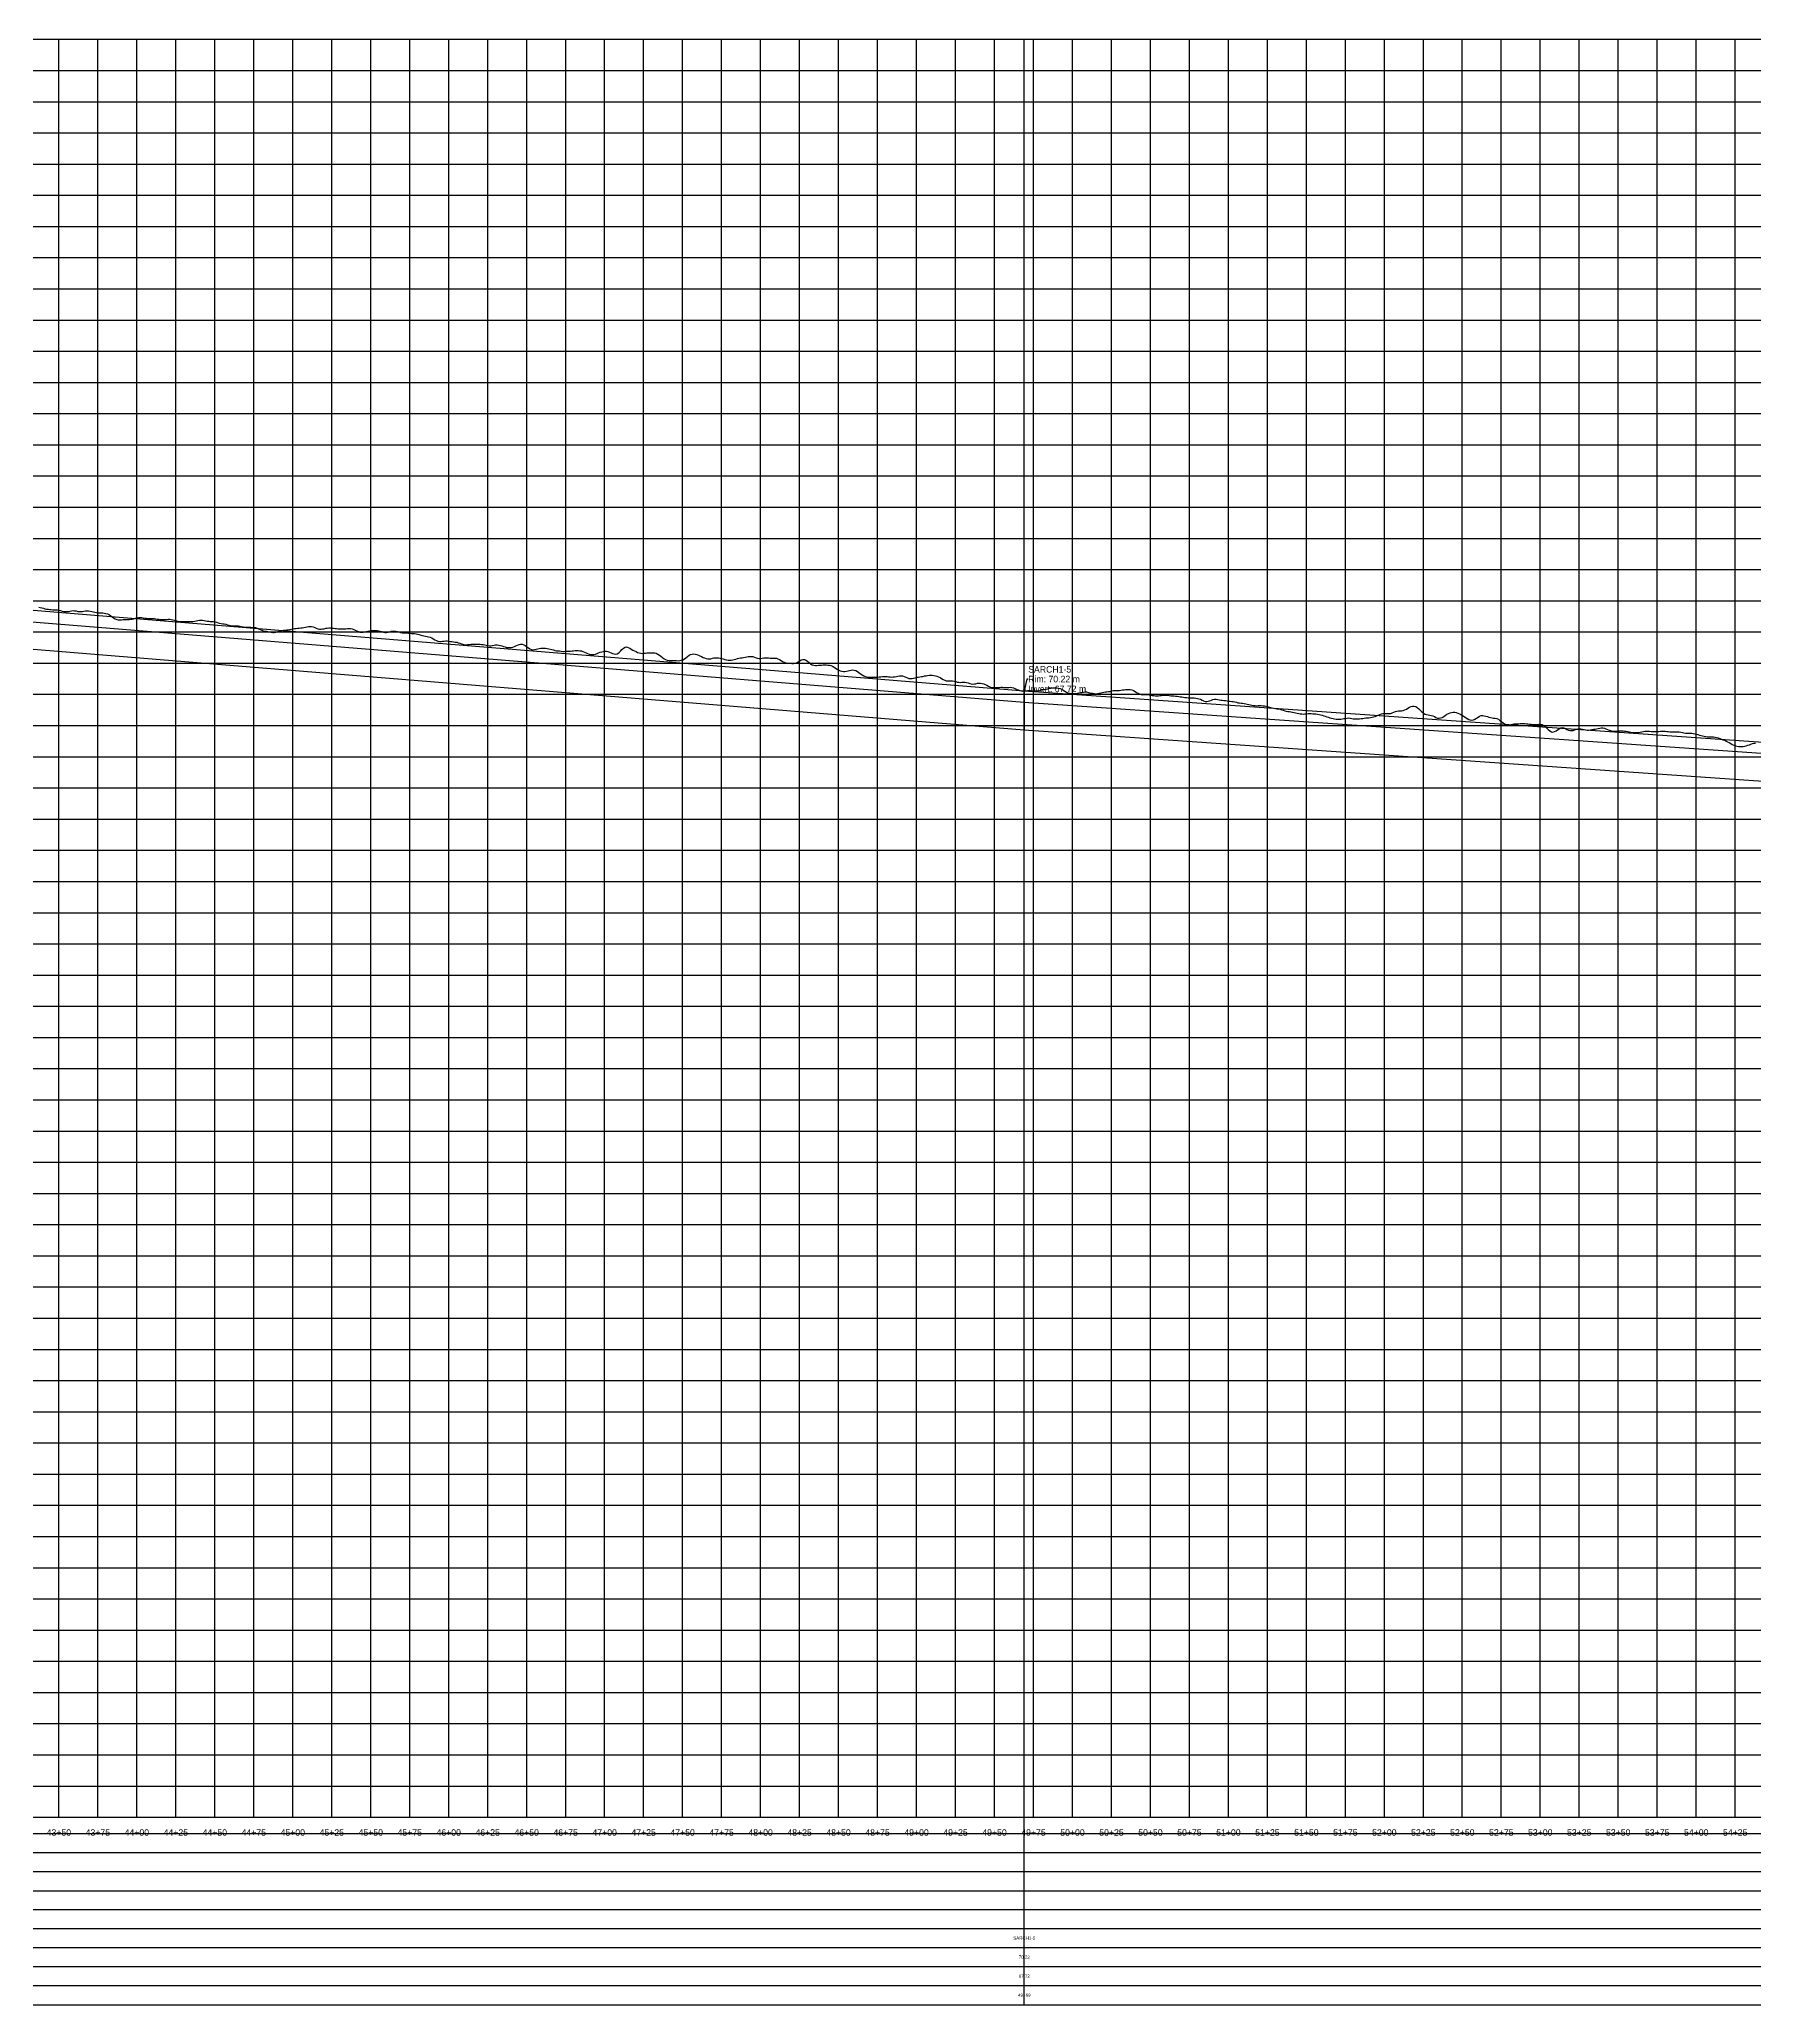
# Model space of a CAD drawing. Extents: x -64 to 17591, y -140 to 1126.
# Drawn here: x 4337 to 5437, y -140 to 1120 of the extents above; entities that cross this region are included whole.
import ezdxf
from ezdxf.enums import TextEntityAlignment as Align

# ---------------------------------------------------------------- set-up
doc = ezdxf.new("R2010")
doc.units = 0
for name, color, linetype in [('Annotation', 7, 'Continuous'), ('Annotation_Table', 254, 'Continuous'), ('Crown', 7, 'Continuous'), ('Grid', 254, 'Continuous'), ('Grid_Text', 7, 'Continuous'), ('Ground_Elevation', 3, 'Continuous'), ('Hydraulic_Grade', 5, 'Continuous'), ('Invert', 7, 'Continuous'), ('Structure', 7, 'Continuous')]:
    doc.layers.add(name, color=color, linetype=linetype)

msp = doc.modelspace()

# ---------------------------------------------------------------- linework, layer by layer
at = {"layer": 'Annotation', "color": 0}
msp.add_lwpolyline([(4971.6, 709.8), (4970.8, 709.8), (4969.1, 702.2)], dxfattribs=at)
msp.add_lwpolyline([(4969.1, 702.2), (4968.9, 703.1), (4969.7, 703)], close=True, dxfattribs=at)
at = {"layer": 'Annotation_Table', "color": 254}
for points in [[(4969.1, -140.2), (4969.1, 1120)], [(-25, -30.5), (17575, -30.5)], [(-25, -42.7), (17575, -42.7)], [(-25, -54.9), (17575, -54.9)], [(-25, -67.1), (17575, -67.1)], [(-25, -79.2), (17575, -79.2)], [(-25, -91.4), (17575, -91.4)], [(-25, -103.6), (17575, -103.6)], [(-25, -115.8), (17575, -115.8)], [(-25, -128), (17575, -128)], [(-25, -140.2), (17575, -140.2)]]:
    msp.add_lwpolyline(points, dxfattribs=at)
at = {"layer": 'Crown', "color": 0}
for points in [[(3052.1, 858.2), (4969.1, 702.2)], [(4969.1, 702.2), (4969.1, 702.2)], [(4969.1, 702.2), (7920.2, 497.2)]]:
    msp.add_lwpolyline(points, dxfattribs=at)
at = {"layer": 'Grid', "color": 254}
for points in [[(-25, 1120), (17575, 1120)], [(4350, -20), (4350, 1120)], [(4375, -20), (4375, 1120)], [(4400, -20), (4400, 1120)], [(4425, -20), (4425, 1120)], [(4450, -20), (4450, 1120)], [(4475, -20), (4475, 1120)], [(4500, -20), (4500, 1120)], [(4525, -20), (4525, 1120)], [(4550, -20), (4550, 1120)], [(4575, -20), (4575, 1120)], [(4600, -20), (4600, 1120)], [(4625, -20), (4625, 1120)], [(4650, -20), (4650, 1120)], [(4675, -20), (4675, 1120)], [(4700, -20), (4700, 1120)], [(4725, -20), (4725, 1120)], [(4750, -20), (4750, 1120)], [(4775, -20), (4775, 1120)], [(4800, -20), (4800, 1120)], [(4825, -20), (4825, 1120)], [(4850, -20), (4850, 1120)], [(4875, -20), (4875, 1120)], [(4900, -20), (4900, 1120)], [(4925, -20), (4925, 1120)], [(4950, -20), (4950, 1120)], [(4975, -20), (4975, 1120)], [(5000, -20), (5000, 1120)], [(5025, -20), (5025, 1120)], [(5050, -20), (5050, 1120)], [(5075, -20), (5075, 1120)], [(5100, -20), (5100, 1120)], [(5125, -20), (5125, 1120)], [(5150, -20), (5150, 1120)], [(5175, -20), (5175, 1120)], [(5200, -20), (5200, 1120)], [(5225, -20), (5225, 1120)], [(5250, -20), (5250, 1120)], [(5275, -20), (5275, 1120)], [(5300, -20), (5300, 1120)], [(5325, -20), (5325, 1120)], [(5350, -20), (5350, 1120)], [(5375, -20), (5375, 1120)], [(5400, -20), (5400, 1120)], [(5425, -20), (5425, 1120)], [(-25, 1100), (17575, 1100)], [(-25, 1080), (17575, 1080)], [(-25, 1060), (17575, 1060)], [(-25, 1040), (17575, 1040)], [(-25, 1020), (17575, 1020)], [(-25, 1000), (17575, 1000)], [(-25, 980), (17575, 980)], [(-25, 960), (17575, 960)], [(-25, 940), (17575, 940)], [(-25, 920), (17575, 920)], [(-25, 900), (17575, 900)], [(-25, 880), (17575, 880)], [(-25, 860), (17575, 860)], [(-25, 840), (17575, 840)], [(-25, 820), (17575, 820)], [(-25, 800), (17575, 800)], [(-25, 780), (17575, 780)], [(-25, 760), (17575, 760)], [(-25, 740), (17575, 740)], [(-25, 720), (17575, 720)], [(-25, 700), (17575, 700)], [(-25, 680), (17575, 680)], [(-25, 660), (17575, 660)], [(-25, 640), (17575, 640)], [(-25, 620), (17575, 620)], [(-25, 600), (17575, 600)], [(-25, 580), (17575, 580)], [(-25, 560), (17575, 560)], [(-25, 540), (17575, 540)], [(-25, 520), (17575, 520)], [(-25, 500), (17575, 500)], [(-25, 480), (17575, 480)], [(-25, 460), (17575, 460)], [(-25, 440), (17575, 440)], [(-25, 420), (17575, 420)], [(-25, 400), (17575, 400)], [(-25, 380), (17575, 380)], [(-25, 360), (17575, 360)], [(-25, 340), (17575, 340)], [(-25, 320), (17575, 320)], [(-25, 300), (17575, 300)], [(-25, 280), (17575, 280)], [(-25, 260), (17575, 260)], [(-25, 240), (17575, 240)], [(-25, 220), (17575, 220)], [(-25, 200), (17575, 200)], [(-25, 180), (17575, 180)], [(-25, 160), (17575, 160)], [(-25, 140), (17575, 140)], [(-25, 120), (17575, 120)], [(-25, 100), (17575, 100)], [(-25, 80), (17575, 80)], [(-25, 60), (17575, 60)], [(-25, 40), (17575, 40)], [(-25, 20), (17575, 20)], [(-25, 0), (17575, 0)], [(-25, -20), (17575, -20)]]:
    msp.add_lwpolyline(points, dxfattribs=at)
at = {"layer": 'Ground_Elevation', "color": 3}
msp.add_lwpolyline([(4337.1, 755.8), (4338.1, 755.6), (4339.1, 755.4), (4340.1, 755.2), (4341.1, 754.9), (4342.1, 754.6), (4343.1, 754.5), (4344.1, 754.4), (4345.1, 754.3), (4346.1, 754.2), (4347.1, 754.2), (4348.1, 754.2), (4349.1, 754.1), (4350.1, 754), (4351.1, 753.7), (4352.1, 753.4), (4353.1, 753.2), (4354.1, 753.1), (4355.1, 753.1), (4356.1, 753.2), (4357.1, 753.4), (4358.1, 753.6), (4359.1, 753.7), (4360.1, 753.6), (4361.1, 753.5), (4362.1, 753.2), (4363.1, 753.1), (4364.1, 753.1), (4365.1, 753.2), (4366.1, 753.3), (4367.1, 753.5), (4368.1, 753.5), (4369.1, 753.5), (4370.1, 753.3), (4371.1, 753.1), (4372.1, 752.9), (4373.1, 752.7), (4374.1, 752.5), (4375.1, 752.3), (4376.1, 752.2), (4377.1, 752.3), (4378.1, 752.2), (4379.1, 752.1), (4380.1, 751.9), (4381.1, 751.6), (4382.1, 751.1), (4383.1, 750.5), (4384.1, 749.7), (4385.1, 749), (4386.1, 748.4), (4387.1, 747.9), (4388.1, 747.8), (4389.1, 747.8), (4390.1, 747.8), (4391.1, 747.9), (4392.1, 747.9), (4393.1, 747.9), (4394.1, 747.9), (4395.1, 748), (4396.1, 748.1), (4397.1, 748.3), (4398.1, 748.5), (4399.1, 748.8), (4400.1, 749), (4401.1, 749.2), (4402.1, 749.3), (4403.1, 749.2), (4404.1, 749.1), (4405.1, 748.9), (4406.1, 748.8), (4407.1, 748.6), (4408.1, 748.6), (4409.1, 748.6), (4410.1, 748.6), (4411.1, 748.6), (4412.1, 748.5), (4413.1, 748.3), (4414.1, 748.2), (4415.1, 748), (4416.1, 748), (4417.1, 748), (4418.1, 748), (4419.1, 748), (4420.1, 748.1), (4421.1, 748.1), (4422.1, 748), (4423.1, 747.8), (4424.1, 747.5), (4425.1, 747.3), (4426.1, 747), (4427.1, 746.8), (4428.1, 746.7), (4429.1, 746.7), (4430.1, 746.7), (4431.1, 746.7), (4432.1, 746.7), (4433.1, 746.7), (4434.1, 746.7), (4435.1, 746.7), (4436.1, 746.8), (4437.1, 746.9), (4438.1, 747.2), (4439.1, 747.3), (4440.1, 747.5), (4441.1, 747.5), (4442.1, 747.5), (4443.1, 747.4), (4444.1, 747.2), (4445.1, 747), (4446.1, 746.9), (4447.1, 746.8), (4448.1, 746.7), (4449.1, 746.7), (4450.1, 746.5), (4451.1, 746.2), (4452.1, 745.9), (4453.1, 745.7), (4454.1, 745.5), (4455.1, 745.3), (4456.1, 745.1), (4457.1, 744.9), (4458.1, 744.6), (4459.1, 744.4), (4460.1, 744.2), (4461.1, 744), (4462.1, 744), (4463.1, 744), (4464.1, 744), (4465.1, 743.9), (4466.1, 743.7), (4467.1, 743.5), (4468.1, 743.2), (4469.1, 743.1), (4470.1, 743), (4471.1, 743), (4472.1, 743), (4473.1, 743), (4474.1, 742.9), (4475.1, 742.9), (4476.1, 742.8), (4477.1, 742.5), (4478.1, 742.1), (4479.1, 741.6), (4480.1, 741.1), (4481.1, 740.8), (4482.1, 740.6), (4483.1, 740.4), (4484.1, 740.2), (4485.1, 740), (4486.1, 739.9), (4487.1, 739.7), (4488.1, 739.7), (4489.1, 739.9), (4490.1, 740.1), (4491.1, 740.4), (4492.1, 740.7), (4493.1, 741), (4494.1, 741.1), (4495.1, 741.2), (4496.1, 741.3), (4497.1, 741.4), (4498.1, 741.5), (4499.1, 741.8), (4500.1, 742), (4501.1, 742.2), (4502.1, 742.3), (4503.1, 742.4), (4504.1, 742.5), (4505.1, 742.6), (4506.1, 742.7), (4507.1, 742.8), (4508.1, 743), (4509.1, 743.2), (4510.1, 743.4), (4511.1, 743.5), (4512.1, 743.5), (4513.1, 743.3), (4514.1, 742.9), (4515.1, 742.5), (4516.1, 742), (4517.1, 741.8), (4518.1, 741.8), (4519.1, 741.9), (4520.1, 742.1), (4521.1, 742.4), (4522.1, 742.5), (4523.1, 742.6), (4524.1, 742.6), (4525.1, 742.5), (4526.1, 742.4), (4527.1, 742.3), (4528.1, 742.2), (4529.1, 742.1), (4530.1, 742), (4531.1, 742), (4532.1, 742), (4533.1, 742.1), (4534.1, 742.1), (4535.1, 742.2), (4536.1, 742.3), (4537.1, 742.2), (4538.1, 742), (4539.1, 741.6), (4540.1, 741.1), (4541.1, 740.7), (4542.1, 740.3), (4543.1, 739.9), (4544.1, 739.8), (4545.1, 739.8), (4546.1, 740), (4547.1, 740.2), (4548.1, 740.4), (4549.1, 740.7), (4550.1, 740.9), (4551.1, 741), (4552.1, 741), (4553.1, 741), (4554.1, 740.9), (4555.1, 740.7), (4556.1, 740.5), (4557.1, 740.2), (4558.1, 739.9), (4559.1, 739.7), (4560.1, 739.7), (4561.1, 739.8), (4562.1, 740.1), (4563.1, 740.4), (4564.1, 740.5), (4565.1, 740.6), (4566.1, 740.5), (4567.1, 740.3), (4568.1, 740), (4569.1, 739.7), (4570.1, 739.5), (4571.1, 739.4), (4572.1, 739.4), (4573.1, 739.4), (4574.1, 739.3), (4575.1, 739.2), (4576.1, 739.1), (4577.1, 739), (4578.1, 738.9), (4579.1, 738.8), (4580.1, 738.6), (4581.1, 738.3), (4582.1, 738), (4583.1, 737.8), (4584.1, 737.5), (4585.1, 737.3), (4586.1, 737.1), (4587.1, 736.9), (4588.1, 736.7), (4589.1, 736.2), (4590.1, 735.6), (4591.1, 735), (4592.1, 734.5), (4593.1, 734.1), (4594.1, 733.9), (4595.1, 733.9), (4596.1, 734), (4597.1, 734.1), (4598.1, 734.2), (4599.1, 734.2), (4600.1, 734.1), (4601.1, 733.9), (4602.1, 733.8), (4603.1, 733.6), (4604.1, 733.5), (4605.1, 733.4), (4606.1, 733.1), (4607.1, 732.7), (4608.1, 732.4), (4609.1, 732.1), (4610.1, 731.8), (4611.1, 731.8), (4612.1, 731.9), (4613.1, 732), (4614.1, 732.1), (4615.1, 732.1), (4616.1, 732.1), (4617.1, 732.1), (4618.1, 732.1), (4619.1, 732.1), (4620.1, 732.1), (4621.1, 732), (4622.1, 731.9), (4623.1, 731.8), (4624.1, 731.5), (4625.1, 731.3), (4626.1, 731.2), (4627.1, 731.2), (4628.1, 731.4), (4629.1, 731.5), (4630.1, 731.7), (4631.1, 731.7), (4632.1, 731.6), (4633.1, 731.4), (4634.1, 731.1), (4635.1, 730.7), (4636.1, 730.4), (4637.1, 730.1), (4638.1, 730), (4639.1, 730), (4640.1, 730.1), (4641.1, 730.3), (4642.1, 730.7), (4643.1, 731.2), (4644.1, 731.6), (4645.1, 732), (4646.1, 732.2), (4647.1, 732.1), (4648.1, 731.8), (4649.1, 731.3), (4650.1, 730.5), (4651.1, 729.8), (4652.1, 729.2), (4653.1, 728.8), (4654.1, 728.6), (4655.1, 728.7), (4656.1, 728.9), (4657.1, 729.2), (4658.1, 729.4), (4659.1, 729.5), (4660.1, 729.6), (4661.1, 729.6), (4662.1, 729.5), (4663.1, 729.4), (4664.1, 729.2), (4665.1, 729), (4666.1, 728.7), (4667.1, 728.5), (4668.1, 728.1), (4669.1, 727.9), (4670.1, 727.8), (4671.1, 727.8), (4672.1, 727.7), (4673.1, 727.5), (4674.1, 727.5), (4675.1, 727.6), (4676.1, 727.7), (4677.1, 727.7), (4678.1, 727.7), (4679.1, 727.8), (4680.1, 727.9), (4681.1, 728), (4682.1, 728.1), (4683.1, 728), (4684.1, 727.9), (4685.1, 727.8), (4686.1, 727.5), (4687.1, 727.1), (4688.1, 726.5), (4689.1, 726.1), (4690.1, 725.8), (4691.1, 725.6), (4692.1, 725.5), (4693.1, 725.5), (4694.1, 725.8), (4695.1, 726.2), (4696.1, 726.6), (4697.1, 727), (4698.1, 727.3), (4699.1, 727.5), (4700.1, 727.6), (4701.1, 727.6), (4702.1, 727.4), (4703.1, 727), (4704.1, 726.7), (4705.1, 726.2), (4706.1, 725.9), (4707.1, 725.8), (4708.1, 726), (4709.1, 726.7), (4710.1, 727.7), (4711.1, 728.7), (4712.1, 729.6), (4713.1, 730.2), (4714.1, 730.4), (4715.1, 730.1), (4716.1, 729.6), (4717.1, 729), (4718.1, 728.4), (4719.1, 727.8), (4720.1, 727.4), (4721.1, 726.9), (4722.1, 726.5), (4723.1, 726.3), (4724.1, 726.2), (4725.1, 726.3), (4726.1, 726.4), (4727.1, 726.5), (4728.1, 726.6), (4729.1, 726.7), (4730.1, 726.7), (4731.1, 726.7), (4732.1, 726.5), (4733.1, 726.3), (4734.1, 725.8), (4735.1, 725.2), (4736.1, 724.4), (4737.1, 723.6), (4738.1, 722.8), (4739.1, 722.3), (4740.1, 721.9), (4741.1, 721.7), (4742.1, 721.6), (4743.1, 721.7), (4744.1, 721.7), (4745.1, 721.7), (4746.1, 721.6), (4747.1, 721.5), (4748.1, 721.6), (4749.1, 721.8), (4750.1, 722.1), (4751.1, 722.7), (4752.1, 723.5), (4753.1, 724.3), (4754.1, 725.1), (4755.1, 725.6), (4756.1, 725.8), (4757.1, 725.9), (4758.1, 725.8), (4759.1, 725.6), (4760.1, 725.2), (4761.1, 724.7), (4762.1, 724.2), (4763.1, 723.7), (4764.1, 723.3), (4765.1, 722.9), (4766.1, 722.7), (4767.1, 722.7), (4768.1, 722.8), (4769.1, 723.1), (4770.1, 723.3), (4771.1, 723.4), (4772.1, 723.4), (4773.1, 723.3), (4774.1, 723.1), (4775.1, 723), (4776.1, 722.7), (4777.1, 722.4), (4778.1, 722.2), (4779.1, 722), (4780.1, 721.9), (4781.1, 721.9), (4782.1, 722.1), (4783.1, 722.3), (4784.1, 722.6), (4785.1, 722.9), (4786.1, 723.2), (4787.1, 723.3), (4788.1, 723.5), (4789.1, 723.6), (4790.1, 723.8), (4791.1, 724), (4792.1, 724.2), (4793.1, 724.3), (4794.1, 724.3), (4795.1, 724.2), (4796.1, 723.9), (4797.1, 723.5), (4798.1, 723.2), (4799.1, 723), (4800.1, 723), (4801.1, 723.1), (4802.1, 723.3), (4803.1, 723.4), (4804.1, 723.4), (4805.1, 723.3), (4806.1, 723.2), (4807.1, 723.2), (4808.1, 723.2), (4809.1, 723.2), (4810.1, 723.1), (4811.1, 722.8), (4812.1, 722.3), (4813.1, 721.7), (4814.1, 721.1), (4815.1, 720.6), (4816.1, 720.2), (4817.1, 720), (4818.1, 719.9), (4819.1, 719.9), (4820.1, 719.8), (4821.1, 719.7), (4822.1, 719.9), (4823.1, 720.2), (4824.1, 720.9), (4825.1, 721.5), (4826.1, 722.1), (4827.1, 722.4), (4828.1, 722.3), (4829.1, 722), (4830.1, 721.3), (4831.1, 720.5), (4832.1, 719.6), (4833.1, 719), (4834.1, 718.7), (4835.1, 718.5), (4836.1, 718.5), (4837.1, 718.6), (4838.1, 718.6), (4839.1, 718.8), (4840.1, 718.9), (4841.1, 718.9), (4842.1, 718.9), (4843.1, 718.8), (4844.1, 718.8), (4845.1, 718.5), (4846.1, 718.1), (4847.1, 717.4), (4848.1, 716.7), (4849.1, 716.1), (4850.1, 715.5), (4851.1, 715.1), (4852.1, 714.8), (4853.1, 714.7), (4854.1, 714.7), (4855.1, 714.8), (4856.1, 715), (4857.1, 715.2), (4858.1, 715.4), (4859.1, 715.6), (4860.1, 715.5), (4861.1, 715.3), (4862.1, 714.7), (4863.1, 714), (4864.1, 713.2), (4865.1, 712.4), (4866.1, 711.8), (4867.1, 711.4), (4868.1, 711.2), (4869.1, 711.1), (4870.1, 711.1), (4871.1, 711), (4872.1, 711), (4873.1, 711), (4874.1, 711), (4875.1, 711.1), (4876.1, 711.2), (4877.1, 711.3), (4878.1, 711.4), (4879.1, 711.4), (4880.1, 711.4), (4881.1, 711.4), (4882.1, 711.3), (4883.1, 711.2), (4884.1, 711.1), (4885.1, 711.2), (4886.1, 711.3), (4887.1, 711.5), (4888.1, 711.7), (4889.1, 711.9), (4890.1, 711.9), (4891.1, 711.8), (4892.1, 711.5), (4893.1, 711), (4894.1, 710.5), (4895.1, 710.2), (4896.1, 710.1), (4897.1, 710.1), (4898.1, 710.3), (4899.1, 710.6), (4900.1, 710.9), (4901.1, 711.1), (4902.1, 711.2), (4903.1, 711.4), (4904.1, 711.5), (4905.1, 711.8), (4906.1, 711.9), (4907.1, 712.1), (4908.1, 712.2), (4909.1, 712.2), (4910.1, 712.2), (4911.1, 712.1), (4912.1, 711.9), (4913.1, 711.6), (4914.1, 711.2), (4915.1, 710.8), (4916.1, 710.2), (4917.1, 709.6), (4918.1, 709.1), (4919.1, 708.7), (4920.1, 708.6), (4921.1, 708.6), (4922.1, 708.6), (4923.1, 708.6), (4924.1, 708.4), (4925.1, 708.2), (4926.1, 707.9), (4927.1, 707.7), (4928.1, 707.6), (4929.1, 707.7), (4930.1, 707.8), (4931.1, 707.7), (4932.1, 707.6), (4933.1, 707.3), (4934.1, 707), (4935.1, 706.7), (4936.1, 706.6), (4937.1, 706.7), (4938.1, 706.8), (4939.1, 707.1), (4940.1, 707.2), (4941.1, 707.2), (4942.1, 707), (4943.1, 706.7), (4944.1, 706.3), (4945.1, 705.8), (4946.1, 705.3), (4947.1, 704.7), (4948.1, 704.4), (4949.1, 704.4), (4950.1, 704.4), (4951.1, 704.3), (4952.1, 704.3), (4953.1, 704.4), (4954.1, 704.5), (4955.1, 704.5), (4956.1, 704.4), (4957.1, 704.3), (4958.1, 704.3), (4959.1, 704.4), (4960.1, 704.5), (4961.1, 704.4), (4962.1, 704.2), (4963.1, 703.8), (4964.1, 703.4), (4965.1, 702.9), (4966.1, 702.5), (4967.1, 702.3), (4968.1, 702.1), (4969.1, 702.2), (4970.1, 702.3), (4971.1, 702.4), (4972.1, 702.4), (4973.1, 702.4), (4974.1, 702.3), (4975.1, 702.2), (4976.1, 702.2), (4977.1, 702.2), (4978.1, 702.3), (4979.1, 702.5), (4980.1, 702.8), (4981.1, 702.9), (4982.1, 703.1), (4983.1, 703.3), (4984.1, 703.6), (4985.1, 703.9), (4986.1, 704), (4987.1, 704.1), (4988.1, 704.1), (4989.1, 704.1), (4990.1, 704.1), (4991.1, 704), (4992.1, 703.7), (4993.1, 703.3), (4994.1, 702.7), (4995.1, 702), (4996.1, 701.3), (4997.1, 700.9), (4998.1, 700.7), (4999.1, 700.6), (5000.1, 700.6), (5001.1, 700.6), (5002.1, 700.6), (5003.1, 700.8), (5004.1, 700.9), (5005.1, 701.1), (5006.1, 701.2), (5007.1, 701.4), (5008.1, 701.5), (5009.1, 701.5), (5010.1, 701.2), (5011.1, 701), (5012.1, 700.8), (5013.1, 700.7), (5014.1, 700.5), (5015.1, 700.4), (5016.1, 700.5), (5017.1, 700.8), (5018.1, 701), (5019.1, 701.2), (5020.1, 701.4), (5021.1, 701.6), (5022.1, 701.7), (5023.1, 701.8), (5024.1, 701.9), (5025.1, 702.2), (5026.1, 702.4), (5027.1, 702.5), (5028.1, 702.5), (5029.1, 702.5), (5030.1, 702.5), (5031.1, 702.6), (5032.1, 702.8), (5033.1, 702.9), (5034.1, 703.1), (5035.1, 703.1), (5036.1, 703.2), (5037.1, 703.1), (5038.1, 702.8), (5039.1, 702.4), (5040.1, 701.8), (5041.1, 701.2), (5042.1, 700.7), (5043.1, 700.2), (5044.1, 699.9), (5045.1, 699.7), (5046.1, 699.8), (5047.1, 699.9), (5048.1, 699.8), (5049.1, 699.6), (5050.1, 699.4), (5051.1, 699.3), (5052.1, 699.2), (5053.1, 699.1), (5054.1, 699.1), (5055.1, 699.1), (5056.1, 699.2), (5057.1, 699.2), (5058.1, 699.4), (5059.1, 699.4), (5060.1, 699.5), (5061.1, 699.4), (5062.1, 699.2), (5063.1, 699.1), (5064.1, 699), (5065.1, 699), (5066.1, 698.9), (5067.1, 698.8), (5068.1, 698.6), (5069.1, 698.5), (5070.1, 698.3), (5071.1, 698.1), (5072.1, 698), (5073.1, 697.9), (5074.1, 697.8), (5075.1, 697.8), (5076.1, 697.8), (5077.1, 697.8), (5078.1, 697.8), (5079.1, 697.6), (5080.1, 697.4), (5081.1, 697.2), (5082.1, 696.8), (5083.1, 696.3), (5084.1, 695.8), (5085.1, 695.5), (5086.1, 695.5), (5087.1, 695.6), (5088.1, 695.9), (5089.1, 696.3), (5090.1, 696.7), (5091.1, 697), (5092.1, 697), (5093.1, 696.7), (5094.1, 696.5), (5095.1, 696.3), (5096.1, 696.2), (5097.1, 696.1), (5098.1, 696), (5099.1, 695.8), (5100.1, 695.7), (5101.1, 695.6), (5102.1, 695.5), (5103.1, 695.3), (5104.1, 695.1), (5105.1, 694.9), (5106.1, 694.6), (5107.1, 694.5), (5108.1, 694.4), (5109.1, 694.3), (5110.1, 694.2), (5111.1, 694), (5112.1, 693.7), (5113.1, 693.5), (5114.1, 693.3), (5115.1, 693.1), (5116.1, 692.9), (5117.1, 692.8), (5118.1, 692.7), (5119.1, 692.8), (5120.1, 692.8), (5121.1, 692.8), (5122.1, 692.7), (5123.1, 692.6), (5124.1, 692.4), (5125.1, 692.1), (5126.1, 691.8), (5127.1, 691.5), (5128.1, 691.3), (5129.1, 691.1), (5130.1, 691), (5131.1, 690.8), (5132.1, 690.6), (5133.1, 690.4), (5134.1, 690.1), (5135.1, 689.8), (5136.1, 689.4), (5137.1, 689.2), (5138.1, 689), (5139.1, 688.9), (5140.1, 688.7), (5141.1, 688.5), (5142.1, 688.4), (5143.1, 688.2), (5144.1, 687.9), (5145.1, 687.7), (5146.1, 687.5), (5147.1, 687.4), (5148.1, 687.3), (5149.1, 687.4), (5150.1, 687.5), (5151.1, 687.6), (5152.1, 687.6), (5153.1, 687.6), (5154.1, 687.5), (5155.1, 687.5), (5156.1, 687.4), (5157.1, 687.3), (5158.1, 687.1), (5159.1, 686.8), (5160.1, 686.6), (5161.1, 686.3), (5162.1, 685.9), (5163.1, 685.6), (5164.1, 685.3), (5165.1, 685), (5166.1, 684.8), (5167.1, 684.6), (5168.1, 684.3), (5169.1, 684.1), (5170.1, 684), (5171.1, 684), (5172.1, 684.1), (5173.1, 684.3), (5174.1, 684.5), (5175.1, 684.6), (5176.1, 684.8), (5177.1, 684.9), (5178.1, 684.8), (5179.1, 684.5), (5180.1, 684.3), (5181.1, 684.2), (5182.1, 684.2), (5183.1, 684.2), (5184.1, 684.3), (5185.1, 684.4), (5186.1, 684.5), (5187.1, 684.7), (5188.1, 684.9), (5189.1, 684.9), (5190.1, 685), (5191.1, 685.1), (5192.1, 685.3), (5193.1, 685.5), (5194.1, 685.8), (5195.1, 686.2), (5196.1, 686.7), (5197.1, 687.1), (5198.1, 687.4), (5199.1, 687.7), (5200.1, 687.8), (5201.1, 687.8), (5202.1, 687.7), (5203.1, 687.7), (5204.1, 687.8), (5205.1, 688.1), (5206.1, 688.6), (5207.1, 689), (5208.1, 689.3), (5209.1, 689.5), (5210.1, 689.5), (5211.1, 689.5), (5212.1, 689.6), (5213.1, 690), (5214.1, 690.5), (5215.1, 691.1), (5216.1, 691.8), (5217.1, 692.3), (5218.1, 692.5), (5219.1, 692.4), (5220.1, 692.1), (5221.1, 691.5), (5222.1, 690.7), (5223.1, 689.7), (5224.1, 688.8), (5225.1, 687.9), (5226.1, 687.3), (5227.1, 687), (5228.1, 686.8), (5229.1, 686.7), (5230.1, 686.5), (5231.1, 686.2), (5232.1, 685.7), (5233.1, 685.1), (5234.1, 684.8), (5235.1, 684.7), (5236.1, 684.9), (5237.1, 685.2), (5238.1, 685.8), (5239.1, 686.5), (5240.1, 687.2), (5241.1, 687.7), (5242.1, 688.1), (5243.1, 688.3), (5244.1, 688.5), (5245.1, 688.5), (5246.1, 688.3), (5247.1, 687.9), (5248.1, 687.5), (5249.1, 687), (5250.1, 686.5), (5251.1, 685.8), (5252.1, 685.2), (5253.1, 684.5), (5254.1, 683.9), (5255.1, 683.6), (5256.1, 683.5), (5257.1, 683.7), (5258.1, 684.1), (5259.1, 684.8), (5260.1, 685.4), (5261.1, 686), (5262.1, 686.4), (5263.1, 686.5), (5264.1, 686.3), (5265.1, 686), (5266.1, 685.7), (5267.1, 685.4), (5268.1, 685.1), (5269.1, 684.9), (5270.1, 684.7), (5271.1, 684.7), (5272.1, 684.4), (5273.1, 684), (5274.1, 683.3), (5275.1, 682.5), (5276.1, 681.8), (5277.1, 681.1), (5278.1, 680.7), (5279.1, 680.5), (5280.1, 680.4), (5281.1, 680.6), (5282.1, 680.8), (5283.1, 681), (5284.1, 681.1), (5285.1, 681.1), (5286.1, 681.1), (5287.1, 681.2), (5288.1, 681.2), (5289.1, 681.2), (5290.1, 681.2), (5291.1, 681.1), (5292.1, 681), (5293.1, 680.9), (5294.1, 680.8), (5295.1, 680.7), (5296.1, 680.6), (5297.1, 680.6), (5298.1, 680.7), (5299.1, 680.8), (5300.1, 680.8), (5301.1, 680.6), (5302.1, 680.1), (5303.1, 679.3), (5304.1, 678.4), (5305.1, 677.4), (5306.1, 676.5), (5307.1, 675.9), (5308.1, 675.8), (5309.1, 676.1), (5310.1, 676.6), (5311.1, 677.2), (5312.1, 677.9), (5313.1, 678.5), (5314.1, 678.7), (5315.1, 678.6), (5316.1, 678.1), (5317.1, 677.5), (5318.1, 677), (5319.1, 676.7), (5320.1, 676.7), (5321.1, 676.9), (5322.1, 677.3), (5323.1, 677.6), (5324.1, 677.9), (5325.1, 678), (5326.1, 677.9), (5327.1, 677.7), (5328.1, 677.5), (5329.1, 677.3), (5330.1, 677.1), (5331.1, 677.1), (5332.1, 677.2), (5333.1, 677.4), (5334.1, 677.6), (5335.1, 677.7), (5336.1, 677.9), (5337.1, 678.1), (5338.1, 678.3), (5339.1, 678.5), (5340.1, 678.5), (5341.1, 678.2), (5342.1, 677.9), (5343.1, 677.5), (5344.1, 677), (5345.1, 676.7), (5346.1, 676.4), (5347.1, 676.3), (5348.1, 676.3), (5349.1, 676.4), (5350.1, 676.5), (5351.1, 676.5), (5352.1, 676.5), (5353.1, 676.5), (5354.1, 676.4), (5355.1, 676.3), (5356.1, 676.1), (5357.1, 675.9), (5358.1, 675.8), (5359.1, 675.6), (5360.1, 675.6), (5361.1, 675.5), (5362.1, 675.5), (5363.1, 675.6), (5364.1, 675.8), (5365.1, 676), (5366.1, 676.1), (5367.1, 676.3), (5368.1, 676.4), (5369.1, 676.4), (5370.1, 676.3), (5371.1, 676.2), (5372.1, 676.2), (5373.1, 676.2), (5374.1, 676.2), (5375.1, 676.2), (5376.1, 676.2), (5377.1, 676.3), (5378.1, 676.3), (5379.1, 676.3), (5380.1, 676.3), (5381.1, 676.2), (5382.1, 676.1), (5383.1, 676), (5384.1, 676), (5385.1, 676), (5386.1, 676), (5387.1, 676), (5388.1, 676), (5389.1, 675.9), (5390.1, 675.7), (5391.1, 675.5), (5392.1, 675.3), (5393.1, 675.2), (5394.1, 675.1), (5395.1, 675), (5396.1, 675), (5397.1, 675), (5398.1, 674.9), (5399.1, 674.7), (5400.1, 674.5), (5401.1, 674.2), (5402.1, 673.9), (5403.1, 673.6), (5404.1, 673.3), (5405.1, 673.1), (5406.1, 672.9), (5407.1, 672.8), (5408.1, 672.8), (5409.1, 672.8), (5410.1, 672.8), (5411.1, 672.8), (5412.1, 672.6), (5413.1, 672.3), (5414.1, 672), (5415.1, 671.7), (5416.1, 671.3), (5417.1, 670.8), (5418.1, 670.8), (5419.1, 670), (5420.1, 669.6), (5421.1, 669.1), (5422.1, 668.5), (5423.1, 667.9), (5424.1, 667.4), (5425.1, 667), (5426.1, 666.7), (5427.1, 666.6), (5428.1, 666.5), (5429.1, 666.5), (5430.1, 666.6), (5431.1, 666.7), (5432.1, 667), (5433.1, 667.3), (5434.1, 667.7), (5435.1, 668.1), (5436.1, 668.5), (5437.1, 668.6), (5438.1, 668.6)], dxfattribs=at)
at = {"layer": 'Hydraulic_Grade', "color": 5}
for points in [[(3052.1, 850.2), (4969.1, 694.9)], [(4969.1, 694.9), (4969.1, 694.9)], [(4969.1, 694.9), (7920.2, 490.9)]]:
    msp.add_lwpolyline(points, dxfattribs=at)
at = {"layer": 'Invert', "color": 0}
for points in [[(3052.1, 833.2), (4969.1, 677.2)], [(4969.1, 677.2), (4969.1, 677.2)], [(4969.1, 677.2), (7920.2, 472.2)]]:
    msp.add_lwpolyline(points, dxfattribs=at)
at = {"layer": 'Structure', "color": 0}
msp.add_lwpolyline([(4969.1, 702.2), (4969.1, 677.2)], dxfattribs=at)
msp.add_lwpolyline([(4969.1, 702.2), (4969.1, 677.2)], dxfattribs=at)

# ---------------------------------------------------------------- texts
at = {"layer": 'Annotation', "color": 0}
for s, height, p in [('SARCH1-5', 4.17, (4971.6, 716)), ('Rim: 70.22 m', 4.167, (4971.6, 709.8)), ('Invert: 67.72 m', 4.167, (4971.6, 703.5))]:
    msp.add_text(s, height=height, dxfattribs=at).set_placement(p, align=Align.MIDDLE_LEFT)
at = {"layer": 'Annotation_Table', "color": 0}
for s, p in [('SARCH1-5', (4969.1, -97.5)), ('70.22', (4969.1, -109.7)), ('67.72', (4969.1, -121.9)), ('49+69', (4969.1, -134.1))]:
    msp.add_text(s, height=2.08, dxfattribs=at).set_placement(p, align=Align.MIDDLE_CENTER)
at = {"layer": 'Grid_Text', "color": 0}
for s, p in [('43+50', (4350, -27.7)), ('43+75', (4375, -27.7)), ('44+00', (4400, -27.7)), ('44+25', (4425, -27.7)), ('44+50', (4450, -27.7)), ('44+75', (4475, -27.7)), ('45+00', (4500, -27.7)), ('45+25', (4525, -27.7)), ('45+50', (4550, -27.7)), ('45+75', (4575, -27.7)), ('46+00', (4600, -27.7)), ('46+25', (4625, -27.7)), ('46+50', (4650, -27.7)), ('46+75', (4675, -27.7)), ('47+00', (4700, -27.7)), ('47+25', (4725, -27.7)), ('47+50', (4750, -27.7)), ('47+75', (4775, -27.7)), ('48+00', (4800, -27.7)), ('48+25', (4825, -27.7)), ('48+50', (4850, -27.7)), ('48+75', (4875, -27.7)), ('49+00', (4900, -27.7)), ('49+25', (4925, -27.7)), ('49+50', (4950, -27.7)), ('49+75', (4975, -27.7)), ('50+00', (5000, -27.7)), ('50+25', (5025, -27.7)), ('50+50', (5050, -27.7)), ('50+75', (5075, -27.7)), ('51+00', (5100, -27.7)), ('51+25', (5125, -27.7)), ('51+50', (5150, -27.7)), ('51+75', (5175, -27.7)), ('52+00', (5200, -27.7)), ('52+25', (5225, -27.7)), ('52+50', (5250, -27.7)), ('52+75', (5275, -27.7)), ('53+00', (5300, -27.7)), ('53+25', (5325, -27.7)), ('53+50', (5350, -27.7)), ('53+75', (5375, -27.7)), ('54+00', (5400, -27.7)), ('54+25', (5425, -27.7))]:
    msp.add_text(s, height=4.17, dxfattribs=at).set_placement(p, align=Align.TOP_CENTER)

doc.saveas('drawing.dxf')
